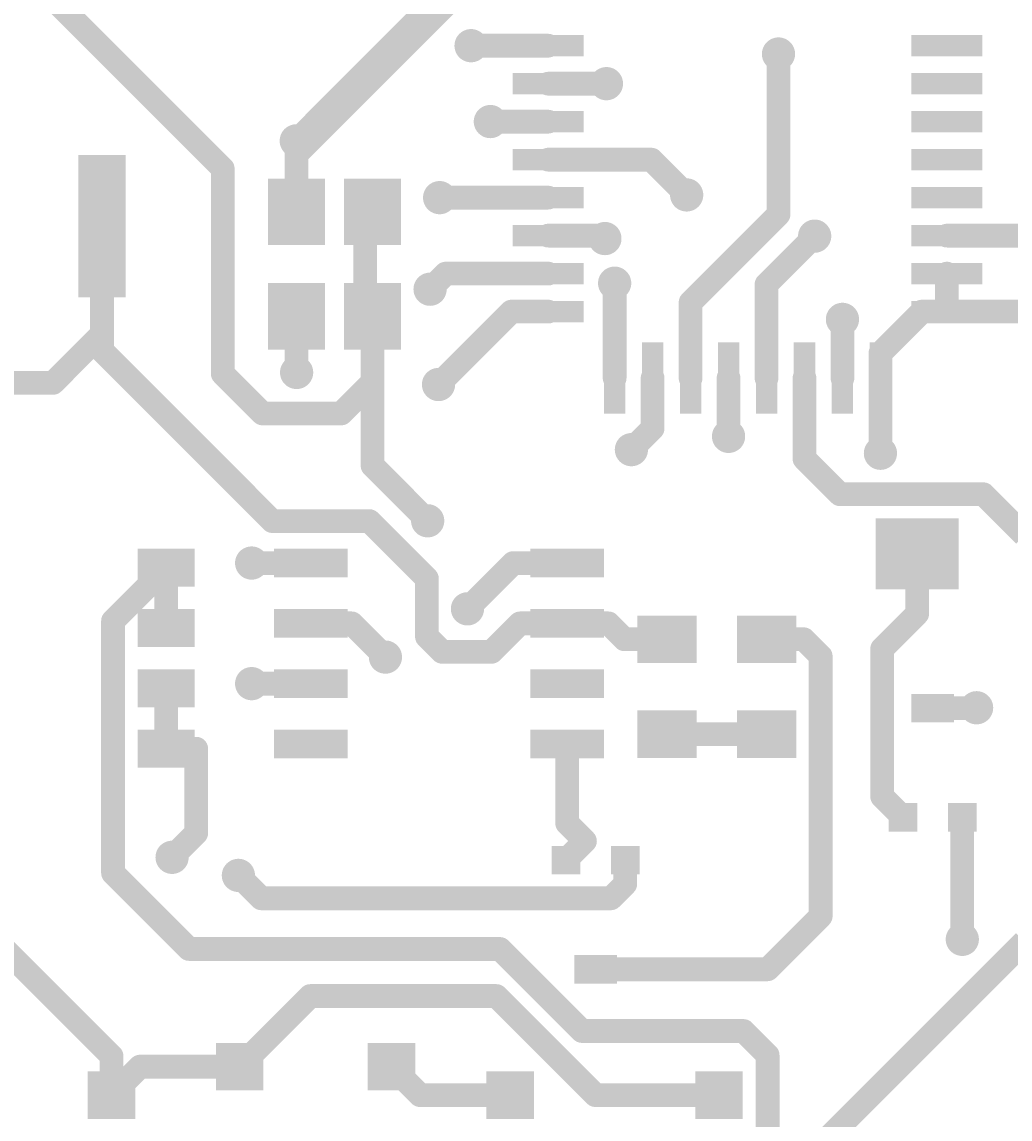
# Model space of a CAD drawing. Header units: millimetres. Extents: x -963 to 6509, y -1367 to 453.
# Drawn here: x 79.85 to 100.66, y -150.02 to -126.92 of the extents above; entities that cross this region are included whole.
import ezdxf

# ---------------------------------------------------------------- set-up
doc = ezdxf.new("R2010")
doc.units = ezdxf.units.MM
doc.header["$LTSCALE"] = 0.5
doc.layers.get('0').update_dxf_attribs({"lineweight": 60})
doc.layers.get('Defpoints').update_dxf_attribs({"color": 5})
for name, color, linetype in [('3-размеры', 6, 'Continuous'), ('TopLayer', 1, 'Continuous'), ('TopPaste', 8, 'Continuous'), ('ViaHoleLayer', 16, 'Continuous')]:
    doc.layers.add(name, color=color, linetype=linetype)
doc.styles.get("Standard").update_dxf_attribs({"font": 'isocpeui.ttf', "width": 0.9})
doc.dimstyles.new('Standart', dxfattribs={"dimtxt": 5, "dimasz": 5, "dimexe": 2, "dimexo": 0, "dimgap": 1, "dimtad": 1, "dimtoh": 1, "dimdec": 1, "dimtxsty": 'Standard', "dimcen": 2.5, "dimadec": 0, "dimazin": 0, "dimtfac": 1, "dimtdec": 1, "dimtmove": 0, "dimatfit": 3, "dimldrblk": 'DOTSMALL', "dimfxl": 1, "dimarcsym": 0})

# ---------------------------------------------------------------- blocks, each defined once
blk = doc.blocks.new('*D173')
at = {"layer": '3-размеры', "color": 0, "lineweight": -2, "transparency": 16777216}
for p, q in [((67.93290440808855, -111.8168244863068), (55.59753880904053, -111.8168244863068)), ((57.59753880904054, -149.5168466863068), (57.59753880904054, -113.8168244863068)), ((99.38287706808858, -151.5168466863068), (55.59753880904054, -151.5168466863068))]:
    blk.add_line(p, q, dxfattribs=at)
at = {"layer": '3-размеры', "color": 0, "transparency": 16777216}
for points in [[(57.2642054757072, -113.8168244863068), (57.93087214237387, -113.8168244863068), (57.59753880904053, -111.8168244863068)], [(57.26420547570721, -149.5168466863068), (57.93087214237388, -149.5168466863068), (57.59753880904054, -151.5168466863068)]]:
    blk.add_solid(points, dxfattribs=at)
at = {"layer": 'Defpoints', "color": 0, "transparency": 16777216}
for p in [(57.59753880904053, -111.8168244863068), (67.93290440808855, -111.8168244863068), (99.38287706808858, -151.5168466863068)]:
    blk.add_point(p, dxfattribs=at)
at = {"layer": '3-размеры', "color": 0, "transparency": 16777216, "insert": (55.5846600211617, -130.9172992958459), "char_height": 2, "attachment_point": 5, "rotation": 90}
blk.add_mtext('39.7', dxfattribs=at)
blk = doc.blocks.new('_DotSmall')
at = {"color": 0, "linetype": 'ByBlock', "const_width": 0.5}
blk.add_lwpolyline([(-0.0625, 0, 1), (0.0625, 0, 1)], format="xyb", close=True, dxfattribs=at)

msp = doc.modelspace()

# ---------------------------------------------------------------- linework, layer by layer
at = {"layer": 'TopLayer', "color": 0, "const_width": 0.499999}
for points in [[(85.62547506808852, -129.4208278863067), (90.08337826808852, -124.9629246863067)], [(85.63289186808854, -129.7002278863067), (90.08337826808852, -125.2497414863067)], [(80.29147506808852, -126.2204278863067), (84.07607506808853, -130.0050278863067)], [(89.30847506808851, -127.4165138863067), (90.93336386808852, -127.4165138863067)], [(95.78547506808852, -130.9702278863067), (95.78547506808852, -127.5920278863067)], [(90.93336386808852, -128.2165122863067), (92.16036166808851, -128.2165122863067)], [(89.71487506808853, -129.0144278863067), (89.71695786808851, -129.0165106863067)], [(89.71695786808851, -129.0165106863067), (90.93336386808852, -129.0165106863067)], [(85.63289186808854, -130.9167862863067), (85.63289186808854, -129.7002278863067)], [(90.93336386808852, -129.8165090863067), (93.10775626808854, -129.8165090863067)], [(93.10775626808854, -129.8165090863067), (93.85060466808852, -130.5593574863067)], [(84.07607506808853, -134.3230278863067), (84.07607506808853, -130.0050278863067)], [(88.64619546808854, -130.6165074863067), (90.93336386808852, -130.6165074863067)], [(87.23288866808852, -131.3625054863067), (87.23288866808852, -130.9167862863067)], [(93.93335786808854, -132.8223450863067), (95.78547506808852, -130.9702278863067)], [(81.53292546808854, -133.4848278863067), (81.53292546808854, -131.2168110863067)], [(87.07617066808854, -131.3625054863067), (87.23288866808852, -131.3625054863067)], [(87.07617066808854, -133.1167818863067), (87.07617066808854, -131.3625054863067)], [(90.93336386808852, -131.4165058863067), (92.06615306808851, -131.4165058863067)], [(92.06615306808851, -131.4165058863067), (92.12787506808851, -131.4782278863067)], [(95.53335466808852, -132.4415482863067), (96.54747506808852, -131.4274278863067)], [(99.33334706808853, -131.4165058863067), (102.1608750680885, -131.4165058863067)], [(88.44487506808852, -132.5450278863067), (88.77339866808853, -132.2165042863067)], [(88.77339866808853, -132.2165042863067), (90.93336386808852, -132.2165042863067)], [(99.33334706808853, -133.0165026863067), (99.33334706808853, -132.2165042863067)], [(92.33336106808852, -134.4165506863067), (92.33336106808852, -132.4180278863067)], [(95.53335466808852, -134.4165506863067), (95.53335466808852, -132.4415482863067)], [(93.93335786808854, -134.4165506863067), (93.93335786808854, -132.8223450863067)], [(88.62267506808851, -134.5516278863067), (90.15780026808852, -133.0165026863067)], [(90.15780026808852, -133.0165026863067), (90.93336386808852, -133.0165026863067)], [(97.93334986808853, -133.8912278863067), (98.80807506808853, -133.0165026863067)], [(98.80807506808853, -133.0165026863067), (99.33334706808853, -133.0165026863067)], [(99.33334706808853, -133.0165026863067), (100.9240474680885, -133.0165026863067)], [(85.63289186808854, -134.2976278863067), (85.63289186808854, -133.1167818863067)], [(87.07617066808854, -133.1167818863067), (87.23288866808852, -133.1167818863067)], [(87.23288866808852, -134.5008278863067), (87.23288866808852, -133.1167818863067)], [(97.13335146808853, -134.4165506863067), (97.13335146808853, -133.1800278863067)], [(80.50097426808853, -134.5167790863067), (81.53292546808854, -133.4848278863067)], [(81.53292546808854, -133.8404278863067), (81.53292546808854, -133.4848278863067)], [(81.53292546808854, -133.8404278863067), (85.12092946808852, -137.4284318863067)], [(97.93334986808853, -134.4165506863067), (97.93334986808853, -133.8912278863067)], [(84.07607506808853, -134.3230278863067), (84.91427506808853, -135.1612278863067)], [(93.13335946808851, -135.4765434863067), (93.13335946808851, -134.4165506863067)], [(94.73335626808853, -135.6438278863067), (94.73335626808853, -134.4165506863067)], [(96.33335306808851, -136.1149470863067), (96.33335306808851, -134.4165506863067)], [(97.93334986808853, -135.9994278863067), (97.93334986808853, -134.4165506863067)], [(71.93289386808851, -134.5167790863067), (80.50097426808853, -134.5167790863067)], [(86.57248866808851, -135.1612278863067), (87.23288866808852, -134.5008278863067)], [(87.23288866808852, -136.2606414863067), (87.23288866808852, -134.5008278863067)], [(84.91427506808853, -135.1612278863067), (86.57248866808851, -135.1612278863067)], [(92.68667506808853, -135.9232278863067), (93.13335946808851, -135.4765434863067)], [(87.23288866808852, -136.2606414863067), (88.39407506808851, -137.4218278863067)], [(96.33335306808851, -136.1149470863067), (97.08087506808852, -136.8624690863067)], [(97.08087506808852, -136.8624690863067), (100.1034750680885, -136.8624690863067)], [(100.1034750680885, -136.8624690863067), (100.9670750680885, -137.7260690863067)], [(85.12092946808852, -137.4284318863067), (87.16689946808853, -137.4284318863067)], [(87.16689946808853, -137.4284318863067), (88.37827626808851, -138.6398086863067)], [(98.70835466808853, -139.3776278863067), (98.70835466808853, -138.1165178863067)], [(84.68567506808853, -138.3115390863067), (85.93337386808852, -138.3115390863067)], [(89.23227506808851, -139.2758754863067), (90.19661146808852, -138.3115390863067)], [(90.19661146808852, -138.3115390863067), (91.33336306808852, -138.3115390863067)], [(81.76467506808854, -139.5301802863067), (82.88334186808854, -138.4115134863067)], [(82.88334186808854, -139.6815134863067), (82.88334186808854, -138.4115134863067)], [(88.37827626808851, -139.8609390863067), (88.37827626808851, -138.6398086863067)], [(81.76467506808854, -144.8386278863067), (81.76467506808854, -139.5301802863067)], [(97.96987506808853, -140.1161074863067), (98.70835466808853, -139.3776278863067)], [(85.93337386808852, -139.5815390863067), (86.79387506808851, -139.5815390863067)], [(86.79387506808851, -139.5815390863067), (87.50436386808852, -140.2920278863067)], [(89.73956386808851, -140.1815378863067), (90.33956266808852, -139.5815390863067)], [(90.33956266808852, -139.5815390863067), (91.33336306808852, -139.5815390863067)], [(91.33336306808852, -139.5815390863067), (92.20407506808851, -139.5815390863067)], [(92.20407506808851, -139.5815390863067), (92.53905026808852, -139.9165142863067)], [(88.37827626808851, -139.8609390863067), (88.69887506808851, -140.1815378863067)], [(92.53905026808852, -139.9165142863067), (93.43338426808853, -139.9165142863067)], [(95.53335466808852, -139.9165142863067), (96.31887506808852, -139.9165142863067)], [(96.31887506808852, -139.9165142863067), (96.67447506808853, -140.2721142863067)], [(88.69887506808851, -140.1815378863067), (89.73956386808851, -140.1815378863067)], [(97.96987506808853, -143.2287758863067), (97.96987506808853, -140.1161074863067)], [(96.67447506808853, -145.7492178863067), (96.67447506808853, -140.2721142863067)], [(82.88334186808854, -142.2215134863067), (82.88334186808854, -140.9515134863067)], [(84.68567506808853, -140.8508278863067), (84.68638626808851, -140.8515390863067)], [(84.68638626808851, -140.8515390863067), (85.93337386808852, -140.8515390863067)], [(99.03291586808851, -141.3668034863067), (99.95107506808853, -141.3668034863067)], [(99.95107506808853, -141.3668034863067), (99.95905066808851, -141.3588278863067)], [(93.43338426808853, -141.9165102863067), (95.53335466808852, -141.9165102863067)], [(82.88334186808854, -142.2215134863067), (83.51727506808854, -142.2215134863067)], [(83.51727506808854, -144.0004278863067), (83.51727506808854, -142.2215134863067)], [(91.33336306808852, -143.7914366863067), (91.33336306808852, -142.1215390863067)], [(97.96987506808853, -143.2287758863067), (98.40792346808851, -143.6668242863067)], [(99.65790826808853, -146.2356278863067), (99.65790826808853, -143.6668242863067)], [(91.33336306808852, -143.7914366863067), (91.70831786808853, -144.1663914863067)], [(83.00927506808853, -144.5084278863067), (83.51727506808854, -144.0004278863067)], [(91.30791226808853, -144.5667970863067), (91.70831786808853, -144.1663914863067)], [(92.55789706808852, -145.0690058863067), (92.55789706808852, -144.5667970863067)], [(81.76467506808854, -144.8386278863067), (83.36487506808854, -146.4388278863067)], [(84.40627506808852, -144.8894278863067), (84.88887506808851, -145.3720278863067)], [(92.25487506808852, -145.3720278863067), (92.55789706808852, -145.0690058863067)], [(84.88887506808851, -145.3720278863067), (92.25487506808852, -145.3720278863067)], [(95.55687506808852, -146.8668178863067), (96.67447506808853, -145.7492178863067)], [(79.30087506808852, -146.2610278863067), (81.73338226808852, -148.6935350863067)], [(83.36487506808854, -146.4388278863067), (89.91761786808851, -146.4388278863067)], [(89.91761786808851, -146.4388278863067), (91.64481786808852, -148.1660278863067)], [(94.53335666808852, -152.7165394863067), (100.9670750680885, -146.2828210863067)], [(91.93290466808853, -146.8668178863067), (95.55687506808852, -146.8668178863067)], [(84.43335146808852, -148.9165470863067), (85.92047066808851, -147.4294278863067)], [(85.92047066808851, -147.4294278863067), (89.84187506808851, -147.4294278863067)], [(89.84187506808851, -147.4294278863067), (91.92899306808852, -149.5165458863067)], [(91.64481786808852, -148.1660278863067), (95.04887506808853, -148.1660278863067)], [(95.04887506808853, -148.1660278863067), (95.55687506808852, -148.6740278863067)], [(81.73338226808852, -149.5165458863067), (81.73338226808852, -148.6935350863067)], [(95.55687506808852, -150.2742278863067), (95.55687506808852, -148.6740278863067)], [(81.73338226808852, -149.5165458863067), (82.33338106808853, -148.9165470863067)], [(82.33338106808853, -148.9165470863067), (84.43335146808852, -148.9165470863067)], [(87.63334506808852, -148.9165470863067), (88.23334386808853, -149.5165458863067)], [(88.23334386808853, -149.5165458863067), (90.13336546808853, -149.5165458863067)], [(91.92899306808852, -149.5165458863067), (94.53335666808852, -149.5165458863067)]]:
    msp.add_lwpolyline(points, dxfattribs=at)
at = {"layer": 'TopLayer', "color": 0}
for points, const_width in [([(89.13347414808851, -127.4165138863067, 1), (89.48347598808851, -127.4165138863067, 1)], 0.3499993), ([(89.18347658808852, -127.4165138863067, 1), (89.43347354808853, -127.4165138863067, 1)], 0.2499995), ([(90.80836538808853, -127.4165138863067, 1), (91.05836234808854, -127.4165138863067, 1)], 0.2499995), ([(95.61047414808851, -127.5920278863067, 1), (95.96047598808852, -127.5920278863067, 1)], 0.3499993), ([(95.66047658808853, -127.5920278863067, 1), (95.91047354808853, -127.5920278863067, 1)], 0.2499995), ([(90.80836538808853, -128.2165122863067, 1), (91.05836234808854, -128.2165122863067, 1)], 0.2499995), ([(91.98536074808851, -128.2165122863067, 1), (92.33536258808851, -128.2165122863067, 1)], 0.3499993), ([(92.03536318808852, -128.2165122863067, 1), (92.28536014808853, -128.2165122863067, 1)], 0.2499995), ([(89.53987414808853, -129.0144278863067, 1), (89.88987598808853, -129.0144278863067, 1)], 0.3499993), ([(89.58987658808852, -129.0144278863067, 1), (89.83987354808852, -129.0144278863067, 1)], 0.2499995), ([(89.59195938808853, -129.0165106863067, 1), (89.84195634808853, -129.0165106863067, 1)], 0.2499995), ([(89.59195938808853, -129.0165106863067, 1), (89.84195634808853, -129.0165106863067, 1)], 0.2499995), ([(90.80836538808853, -129.0165106863067, 1), (91.05836234808854, -129.0165106863067, 1)], 0.2499995), ([(85.45047414808852, -129.4208278863067, 1), (85.80047598808852, -129.4208278863067, 1)], 0.3499993), ([(85.50047658808853, -129.4208278863067, 1), (85.75047354808854, -129.4208278863067, 1)], 0.2499995), ([(85.50789338808852, -129.7002278863067, 1), (85.75789034808852, -129.7002278863067, 1)], 0.2499995), ([(85.50789338808852, -129.7002278863067, 1), (85.75789034808852, -129.7002278863067, 1)], 0.2499995), ([(90.80836538808853, -129.8165090863067, 1), (91.05836234808854, -129.8165090863067, 1)], 0.2499995), ([(92.98275778808852, -129.8165090863067, 1), (93.23275474808852, -129.8165090863067, 1)], 0.2499995), ([(92.98275778808852, -129.8165090863067, 1), (93.23275474808852, -129.8165090863067, 1)], 0.2499995), ([(83.95107658808851, -130.0050278863067, 1), (84.20107354808852, -130.0050278863067, 1)], 0.2499995), ([(83.95107658808851, -130.0050278863067, 1), (84.20107354808852, -130.0050278863067, 1)], 0.2499995), ([(88.47119454808853, -130.6165074863067, 1), (88.82119638808851, -130.6165074863067, 1)], 0.3499993), ([(93.67560374808852, -130.5593574863067, 1), (94.02560558808852, -130.5593574863067, 1)], 0.3499993), ([(88.52119698808852, -130.6165074863067, 1), (88.77119394808852, -130.6165074863067, 1)], 0.2499995), ([(90.80836538808853, -130.6165074863067, 1), (91.05836234808854, -130.6165074863067, 1)], 0.2499995), ([(93.72560618808853, -130.5593574863067, 1), (93.97560314808851, -130.5593574863067, 1)], 0.2499995), ([(85.50789338808852, -130.9167862863067, 1), (85.75789034808852, -130.9167862863067, 1)], 0.2499995), ([(87.10789018808853, -130.9167862863067, 1), (87.35788714808854, -130.9167862863067, 1)], 0.2499995), ([(95.66047658808853, -130.9702278863067, 1), (95.91047354808853, -130.9702278863067, 1)], 0.2499995), ([(95.66047658808853, -130.9702278863067, 1), (95.91047354808853, -130.9702278863067, 1)], 0.2499995), ([(81.40792698808852, -131.2168110863067, 1), (81.65792394808852, -131.2168110863067, 1)], 0.2499995), ([(86.95117218808852, -131.3625054863067, 1), (87.20116914808852, -131.3625054863067, 1)], 0.2499995), ([(86.95117218808852, -131.3625054863067, 1), (87.20116914808852, -131.3625054863067, 1)], 0.2499995), ([(87.10789018808853, -131.3625054863067, 1), (87.35788714808854, -131.3625054863067, 1)], 0.2499995), ([(87.10789018808853, -131.3625054863067, 1), (87.35788714808854, -131.3625054863067, 1)], 0.2499995), ([(90.80836538808853, -131.4165058863067, 1), (91.05836234808854, -131.4165058863067, 1)], 0.2499995), ([(91.95287414808851, -131.4782278863067, 1), (92.30287598808852, -131.4782278863067, 1)], 0.3499993), ([(91.94115458808852, -131.4165058863067, 1), (92.19115154808853, -131.4165058863067, 1)], 0.2499995), ([(91.94115458808852, -131.4165058863067, 1), (92.19115154808853, -131.4165058863067, 1)], 0.2499995), ([(92.00287658808853, -131.4782278863067, 1), (92.25287354808853, -131.4782278863067, 1)], 0.2499995), ([(96.37247414808851, -131.4274278863067, 1), (96.72247598808852, -131.4274278863067, 1)], 0.3499993), ([(96.42247658808853, -131.4274278863067, 1), (96.67247354808853, -131.4274278863067, 1)], 0.2499995), ([(99.20834858808851, -131.4165058863067, 1), (99.45834554808852, -131.4165058863067, 1)], 0.2499995), ([(88.64840018808852, -132.2165042863067, 1), (88.89839714808852, -132.2165042863067, 1)], 0.2499995), ([(88.64840018808852, -132.2165042863067, 1), (88.89839714808852, -132.2165042863067, 1)], 0.2499995), ([(90.80836538808853, -132.2165042863067, 1), (91.05836234808854, -132.2165042863067, 1)], 0.2499995), ([(92.15836014808852, -132.4180278863067, 1), (92.50836198808852, -132.4180278863067, 1)], 0.3499993), ([(99.20834858808851, -132.2165042863067, 1), (99.45834554808852, -132.2165042863067, 1)], 0.2499995), ([(88.26987414808852, -132.5450278863067, 1), (88.61987598808852, -132.5450278863067, 1)], 0.3499993), ([(88.31987658808853, -132.5450278863067, 1), (88.56987354808851, -132.5450278863067, 1)], 0.2499995), ([(92.20836258808853, -132.4180278863067, 1), (92.45835954808851, -132.4180278863067, 1)], 0.2499995), ([(95.40835618808853, -132.4415482863067, 1), (95.65835314808854, -132.4415482863067, 1)], 0.2499995), ([(95.40835618808853, -132.4415482863067, 1), (95.65835314808854, -132.4415482863067, 1)], 0.2499995), ([(93.80835938808852, -132.8223450863067, 1), (94.05835634808852, -132.8223450863067, 1)], 0.2499995), ([(93.80835938808852, -132.8223450863067, 1), (94.05835634808852, -132.8223450863067, 1)], 0.2499995), ([(90.03280178808853, -133.0165026863067, 1), (90.28279874808851, -133.0165026863067, 1)], 0.2499995), ([(90.03280178808853, -133.0165026863067, 1), (90.28279874808851, -133.0165026863067, 1)], 0.2499995), ([(90.80836538808853, -133.0165026863067, 1), (91.05836234808854, -133.0165026863067, 1)], 0.2499995), ([(96.95835054808853, -133.1800278863067, 1), (97.30835238808854, -133.1800278863067, 1)], 0.3499993), ([(98.68307658808851, -133.0165026863067, 1), (98.93307354808852, -133.0165026863067, 1)], 0.2499995), ([(98.68307658808851, -133.0165026863067, 1), (98.93307354808852, -133.0165026863067, 1)], 0.2499995), ([(99.20834858808851, -133.0165026863067, 1), (99.45834554808852, -133.0165026863067, 1)], 0.2499995), ([(99.20834858808851, -133.0165026863067, 1), (99.45834554808852, -133.0165026863067, 1)], 0.2499995), ([(99.20834858808851, -133.0165026863067, 1), (99.45834554808852, -133.0165026863067, 1)], 0.2499995), ([(85.50789338808852, -133.1167818863067, 1), (85.75789034808852, -133.1167818863067, 1)], 0.2499995), ([(86.95117218808852, -133.1167818863067, 1), (87.20116914808852, -133.1167818863067, 1)], 0.2499995), ([(86.95117218808852, -133.1167818863067, 1), (87.20116914808852, -133.1167818863067, 1)], 0.2499995), ([(87.10789018808853, -133.1167818863067, 1), (87.35788714808854, -133.1167818863067, 1)], 0.2499995), ([(87.10789018808853, -133.1167818863067, 1), (87.35788714808854, -133.1167818863067, 1)], 0.2499995), ([(97.00835298808852, -133.1800278863067, 1), (97.25834994808852, -133.1800278863067, 1)], 0.2499995), ([(81.40792698808852, -133.4848278863067, 1), (81.65792394808852, -133.4848278863067, 1)], 0.2499995), ([(81.40792698808852, -133.4848278863067, 1), (81.65792394808852, -133.4848278863067, 1)], 0.2499995), ([(81.40792698808852, -133.4848278863067, 1), (81.65792394808852, -133.4848278863067, 1)], 0.2499995), ([(81.40792698808852, -133.8404278863067, 1), (81.65792394808852, -133.8404278863067, 1)], 0.2499995), ([(81.40792698808852, -133.8404278863067, 1), (81.65792394808852, -133.8404278863067, 1)], 0.2499995), ([(97.80835138808851, -133.8912278863067, 1), (98.05834834808851, -133.8912278863067, 1)], 0.2499995), ([(97.80835138808851, -133.8912278863067, 1), (98.05834834808851, -133.8912278863067, 1)], 0.2499995), ([(85.45789094808853, -134.2976278863067, 1), (85.80789278808854, -134.2976278863067, 1)], 0.3499993), ([(83.95107658808851, -134.3230278863067, 1), (84.20107354808852, -134.3230278863067, 1)], 0.2499995), ([(83.95107658808851, -134.3230278863067, 1), (84.20107354808852, -134.3230278863067, 1)], 0.2499995), ([(85.50789338808852, -134.2976278863067, 1), (85.75789034808852, -134.2976278863067, 1)], 0.2499995), ([(88.44767414808851, -134.5516278863067, 1), (88.79767598808851, -134.5516278863067, 1)], 0.3499993), ([(92.20836258808853, -134.4165506863067, 1), (92.45835954808851, -134.4165506863067, 1)], 0.2499995), ([(93.00836098808853, -134.4165506863067, 1), (93.25835794808853, -134.4165506863067, 1)], 0.2499995), ([(93.80835938808852, -134.4165506863067, 1), (94.05835634808852, -134.4165506863067, 1)], 0.2499995), ([(94.60835778808851, -134.4165506863067, 1), (94.85835474808852, -134.4165506863067, 1)], 0.2499995), ([(95.40835618808853, -134.4165506863067, 1), (95.65835314808854, -134.4165506863067, 1)], 0.2499995), ([(96.20835458808853, -134.4165506863067, 1), (96.45835154808853, -134.4165506863067, 1)], 0.2499995), ([(97.00835298808852, -134.4165506863067, 1), (97.25834994808852, -134.4165506863067, 1)], 0.2499995), ([(97.80835138808851, -134.4165506863067, 1), (98.05834834808851, -134.4165506863067, 1)], 0.2499995), ([(97.80835138808851, -134.4165506863067, 1), (98.05834834808851, -134.4165506863067, 1)], 0.2499995), ([(80.37597578808851, -134.5167790863067, 1), (80.62597274808851, -134.5167790863067, 1)], 0.2499995), ([(80.37597578808851, -134.5167790863067, 1), (80.62597274808851, -134.5167790863067, 1)], 0.2499995), ([(87.10789018808853, -134.5008278863067, 1), (87.35788714808854, -134.5008278863067, 1)], 0.2499995), ([(87.10789018808853, -134.5008278863067, 1), (87.35788714808854, -134.5008278863067, 1)], 0.2499995), ([(87.10789018808853, -134.5008278863067, 1), (87.35788714808854, -134.5008278863067, 1)], 0.2499995), ([(88.49767658808852, -134.5516278863067, 1), (88.74767354808853, -134.5516278863067, 1)], 0.2499995), ([(84.78927658808851, -135.1612278863067, 1), (85.03927354808852, -135.1612278863067, 1)], 0.2499995), ([(84.78927658808851, -135.1612278863067, 1), (85.03927354808852, -135.1612278863067, 1)], 0.2499995), ([(86.44749018808852, -135.1612278863067, 1), (86.69748714808853, -135.1612278863067, 1)], 0.2499995), ([(86.44749018808852, -135.1612278863067, 1), (86.69748714808853, -135.1612278863067, 1)], 0.2499995), ([(93.00836098808853, -135.4765434863067, 1), (93.25835794808853, -135.4765434863067, 1)], 0.2499995), ([(93.00836098808853, -135.4765434863067, 1), (93.25835794808853, -135.4765434863067, 1)], 0.2499995), ([(94.55835534808853, -135.6438278863067, 1), (94.90835718808853, -135.6438278863067, 1)], 0.3499993), ([(92.51167414808853, -135.9232278863067, 1), (92.86167598808854, -135.9232278863067, 1)], 0.3499993), ([(94.60835778808851, -135.6438278863067, 1), (94.85835474808852, -135.6438278863067, 1)], 0.2499995), ([(92.56167658808852, -135.9232278863067, 1), (92.81167354808852, -135.9232278863067, 1)], 0.2499995), ([(97.75834894808852, -135.9994278863067, 1), (98.10835078808853, -135.9994278863067, 1)], 0.3499993), ([(97.80835138808851, -135.9994278863067, 1), (98.05834834808851, -135.9994278863067, 1)], 0.2499995), ([(87.10789018808853, -136.2606414863067, 1), (87.35788714808854, -136.2606414863067, 1)], 0.2499995), ([(87.10789018808853, -136.2606414863067, 1), (87.35788714808854, -136.2606414863067, 1)], 0.2499995), ([(96.20835458808853, -136.1149470863067, 1), (96.45835154808853, -136.1149470863067, 1)], 0.2499995), ([(96.20835458808853, -136.1149470863067, 1), (96.45835154808853, -136.1149470863067, 1)], 0.2499995), ([(96.95587658808853, -136.8624690863067, 1), (97.20587354808853, -136.8624690863067, 1)], 0.2499995), ([(96.95587658808853, -136.8624690863067, 1), (97.20587354808853, -136.8624690863067, 1)], 0.2499995), ([(99.97847658808851, -136.8624690863067, 1), (100.2284735480885, -136.8624690863067, 1)], 0.2499995), ([(99.97847658808851, -136.8624690863067, 1), (100.2284735480885, -136.8624690863067, 1)], 0.2499995), ([(84.99593098808853, -137.4284318863067, 1), (85.24592794808854, -137.4284318863067, 1)], 0.2499995), ([(84.99593098808853, -137.4284318863067, 1), (85.24592794808854, -137.4284318863067, 1)], 0.2499995), ([(87.04190098808851, -137.4284318863067, 1), (87.29189794808852, -137.4284318863067, 1)], 0.2499995), ([(87.04190098808851, -137.4284318863067, 1), (87.29189794808852, -137.4284318863067, 1)], 0.2499995), ([(88.21907414808851, -137.4218278863067, 1), (88.56907598808851, -137.4218278863067, 1)], 0.3499993), ([(88.26907658808852, -137.4218278863067, 1), (88.51907354808853, -137.4218278863067, 1)], 0.2499995), ([(98.58335618808852, -138.1165178863067, 1), (98.83335314808852, -138.1165178863067, 1)], 0.2499995), ([(84.51067414808853, -138.3115390863067, 1), (84.86067598808853, -138.3115390863067, 1)], 0.3499993), ([(84.56067658808851, -138.3115390863067, 1), (84.81067354808852, -138.3115390863067, 1)], 0.2499995), ([(85.80837538808854, -138.3115390863067, 1), (86.05837234808851, -138.3115390863067, 1)], 0.2499995), ([(90.07161298808853, -138.3115390863067, 1), (90.32160994808854, -138.3115390863067, 1)], 0.2499995), ([(90.07161298808853, -138.3115390863067, 1), (90.32160994808854, -138.3115390863067, 1)], 0.2499995), ([(91.20836458808853, -138.3115390863067, 1), (91.45836154808853, -138.3115390863067, 1)], 0.2499995), ([(82.75834338808852, -138.4115134863067, 1), (83.00834034808852, -138.4115134863067, 1)], 0.2499995), ([(82.75834338808852, -138.4115134863067, 1), (83.00834034808852, -138.4115134863067, 1)], 0.2499995), ([(88.25327778808852, -138.6398086863067, 1), (88.50327474808853, -138.6398086863067, 1)], 0.2499995), ([(88.25327778808852, -138.6398086863067, 1), (88.50327474808853, -138.6398086863067, 1)], 0.2499995), ([(89.05727414808851, -139.2758754863067, 1), (89.40727598808851, -139.2758754863067, 1)], 0.3499993), ([(89.10727658808852, -139.2758754863067, 1), (89.35727354808853, -139.2758754863067, 1)], 0.2499995), ([(81.63967658808852, -139.5301802863067, 1), (81.88967354808852, -139.5301802863067, 1)], 0.2499995), ([(81.63967658808852, -139.5301802863067, 1), (81.88967354808852, -139.5301802863067, 1)], 0.2499995), ([(98.58335618808852, -139.3776278863067, 1), (98.83335314808852, -139.3776278863067, 1)], 0.2499995), ([(98.58335618808852, -139.3776278863067, 1), (98.83335314808852, -139.3776278863067, 1)], 0.2499995), ([(82.75834338808852, -139.6815134863067, 1), (83.00834034808852, -139.6815134863067, 1)], 0.2499995), ([(85.80837538808854, -139.5815390863067, 1), (86.05837234808851, -139.5815390863067, 1)], 0.2499995), ([(86.66887658808852, -139.5815390863067, 1), (86.91887354808853, -139.5815390863067, 1)], 0.2499995), ([(86.66887658808852, -139.5815390863067, 1), (86.91887354808853, -139.5815390863067, 1)], 0.2499995), ([(90.21456418808853, -139.5815390863067, 1), (90.46456114808853, -139.5815390863067, 1)], 0.2499995), ([(90.21456418808853, -139.5815390863067, 1), (90.46456114808853, -139.5815390863067, 1)], 0.2499995), ([(91.20836458808853, -139.5815390863067, 1), (91.45836154808853, -139.5815390863067, 1)], 0.2499995), ([(91.20836458808853, -139.5815390863067, 1), (91.45836154808853, -139.5815390863067, 1)], 0.2499995), ([(92.07907658808853, -139.5815390863067, 1), (92.32907354808853, -139.5815390863067, 1)], 0.2499995), ([(92.07907658808853, -139.5815390863067, 1), (92.32907354808853, -139.5815390863067, 1)], 0.2499995), ([(88.25327778808852, -139.8609390863067, 1), (88.50327474808853, -139.8609390863067, 1)], 0.2499995), ([(88.25327778808852, -139.8609390863067, 1), (88.50327474808853, -139.8609390863067, 1)], 0.2499995), ([(92.41405178808853, -139.9165142863067, 1), (92.66404874808853, -139.9165142863067, 1)], 0.2499995), ([(92.41405178808853, -139.9165142863067, 1), (92.66404874808853, -139.9165142863067, 1)], 0.2499995), ([(93.30838578808851, -139.9165142863067, 1), (93.55838274808852, -139.9165142863067, 1)], 0.2499995), ([(95.40835618808853, -139.9165142863067, 1), (95.65835314808854, -139.9165142863067, 1)], 0.2499995), ([(96.19387658808853, -139.9165142863067, 1), (96.44387354808853, -139.9165142863067, 1)], 0.2499995), ([(96.19387658808853, -139.9165142863067, 1), (96.44387354808853, -139.9165142863067, 1)], 0.2499995), ([(87.32936294808852, -140.2920278863067, 1), (87.67936478808852, -140.2920278863067, 1)], 0.3499993), ([(88.57387658808852, -140.1815378863067, 1), (88.82387354808853, -140.1815378863067, 1)], 0.2499995), ([(88.57387658808852, -140.1815378863067, 1), (88.82387354808853, -140.1815378863067, 1)], 0.2499995), ([(89.61456538808852, -140.1815378863067, 1), (89.86456234808853, -140.1815378863067, 1)], 0.2499995), ([(89.61456538808852, -140.1815378863067, 1), (89.86456234808853, -140.1815378863067, 1)], 0.2499995), ([(97.84487658808851, -140.1161074863067, 1), (98.09487354808851, -140.1161074863067, 1)], 0.2499995), ([(97.84487658808851, -140.1161074863067, 1), (98.09487354808851, -140.1161074863067, 1)], 0.2499995), ([(87.37936538808853, -140.2920278863067, 1), (87.62936234808853, -140.2920278863067, 1)], 0.2499995), ([(96.54947658808851, -140.2721142863067, 1), (96.79947354808851, -140.2721142863067, 1)], 0.2499995), ([(96.54947658808851, -140.2721142863067, 1), (96.79947354808851, -140.2721142863067, 1)], 0.2499995), ([(82.75834338808852, -140.9515134863067, 1), (83.00834034808852, -140.9515134863067, 1)], 0.2499995), ([(84.51067414808853, -140.8508278863067, 1), (84.86067598808853, -140.8508278863067, 1)], 0.3499993), ([(84.56067658808851, -140.8508278863067, 1), (84.81067354808852, -140.8508278863067, 1)], 0.2499995), ([(84.56138778808852, -140.8515390863067, 1), (84.81138474808853, -140.8515390863067, 1)], 0.2499995), ([(84.56138778808852, -140.8515390863067, 1), (84.81138474808853, -140.8515390863067, 1)], 0.2499995), ([(85.80837538808854, -140.8515390863067, 1), (86.05837234808851, -140.8515390863067, 1)], 0.2499995), ([(98.90791738808852, -141.3668034863067, 1), (99.15791434808853, -141.3668034863067, 1)], 0.2499995), ([(99.78404974808853, -141.3588278863067, 1), (100.1340515880885, -141.3588278863067, 1)], 0.3499993), ([(99.82607658808851, -141.3668034863067, 1), (100.0760735480885, -141.3668034863067, 1)], 0.2499995), ([(99.82607658808851, -141.3668034863067, 1), (100.0760735480885, -141.3668034863067, 1)], 0.2499995), ([(99.83405218808852, -141.3588278863067, 1), (100.0840491480885, -141.3588278863067, 1)], 0.2499995), ([(93.30838578808851, -141.9165102863067, 1), (93.55838274808852, -141.9165102863067, 1)], 0.2499995), ([(95.40835618808853, -141.9165102863067, 1), (95.65835314808854, -141.9165102863067, 1)], 0.2499995), ([(82.75834338808852, -142.2215134863067, 1), (83.00834034808852, -142.2215134863067, 1)], 0.2499995), ([(82.75834338808852, -142.2215134863067, 1), (83.00834034808852, -142.2215134863067, 1)], 0.2499995), ([(83.39227658808852, -142.2215134863067, 1), (83.64227354808853, -142.2215134863067, 1)], 0.2499995), ([(83.39227658808852, -142.2215134863067, 1), (83.64227354808853, -142.2215134863067, 1)], 0.2499995), ([(91.20836458808853, -142.1215390863067, 1), (91.45836154808853, -142.1215390863067, 1)], 0.2499995), ([(97.84487658808851, -143.2287758863067, 1), (98.09487354808851, -143.2287758863067, 1)], 0.2499995), ([(97.84487658808851, -143.2287758863067, 1), (98.09487354808851, -143.2287758863067, 1)], 0.2499995), ([(98.28292498808852, -143.6668242863067, 1), (98.53292194808853, -143.6668242863067, 1)], 0.2499995), ([(99.53290978808852, -143.6668242863067, 1), (99.78290674808852, -143.6668242863067, 1)], 0.2499995), ([(91.20836458808853, -143.7914366863067, 1), (91.45836154808853, -143.7914366863067, 1)], 0.2499995), ([(91.20836458808853, -143.7914366863067, 1), (91.45836154808853, -143.7914366863067, 1)], 0.2499995), ([(83.39227658808852, -144.0004278863067, 1), (83.64227354808853, -144.0004278863067, 1)], 0.2499995), ([(83.39227658808852, -144.0004278863067, 1), (83.64227354808853, -144.0004278863067, 1)], 0.2499995), ([(91.58331938808851, -144.1663914863067, 1), (91.83331634808852, -144.1663914863067, 1)], 0.2499995), ([(91.58331938808851, -144.1663914863067, 1), (91.83331634808852, -144.1663914863067, 1)], 0.2499995), ([(82.83427414808853, -144.5084278863067, 1), (83.18427598808853, -144.5084278863067, 1)], 0.3499993), ([(82.88427658808851, -144.5084278863067, 1), (83.13427354808852, -144.5084278863067, 1)], 0.2499995), ([(91.18291378808851, -144.5667970863067, 1), (91.43291074808852, -144.5667970863067, 1)], 0.2499995), ([(92.43289858808853, -144.5667970863067, 1), (92.68289554808851, -144.5667970863067, 1)], 0.2499995), ([(81.63967658808852, -144.8386278863067, 1), (81.88967354808852, -144.8386278863067, 1)], 0.2499995), ([(81.63967658808852, -144.8386278863067, 1), (81.88967354808852, -144.8386278863067, 1)], 0.2499995), ([(84.23127414808852, -144.8894278863067, 1), (84.58127598808852, -144.8894278863067, 1)], 0.3499993), ([(84.28127658808853, -144.8894278863067, 1), (84.53127354808854, -144.8894278863067, 1)], 0.2499995), ([(92.43289858808853, -145.0690058863067, 1), (92.68289554808851, -145.0690058863067, 1)], 0.2499995), ([(92.43289858808853, -145.0690058863067, 1), (92.68289554808851, -145.0690058863067, 1)], 0.2499995), ([(84.76387658808852, -145.3720278863067, 1), (85.01387354808853, -145.3720278863067, 1)], 0.2499995), ([(84.76387658808852, -145.3720278863067, 1), (85.01387354808853, -145.3720278863067, 1)], 0.2499995), ([(92.12987658808854, -145.3720278863067, 1), (92.37987354808851, -145.3720278863067, 1)], 0.2499995), ([(92.12987658808854, -145.3720278863067, 1), (92.37987354808851, -145.3720278863067, 1)], 0.2499995), ([(96.54947658808851, -145.7492178863067, 1), (96.79947354808851, -145.7492178863067, 1)], 0.2499995), ([(96.54947658808851, -145.7492178863067, 1), (96.79947354808851, -145.7492178863067, 1)], 0.2499995), ([(99.48290734808853, -146.2356278863067, 1), (99.83290918808854, -146.2356278863067, 1)], 0.3499993), ([(99.53290978808852, -146.2356278863067, 1), (99.78290674808852, -146.2356278863067, 1)], 0.2499995), ([(83.23987658808852, -146.4388278863067, 1), (83.48987354808853, -146.4388278863067, 1)], 0.2499995), ([(83.23987658808852, -146.4388278863067, 1), (83.48987354808853, -146.4388278863067, 1)], 0.2499995), ([(89.79261938808853, -146.4388278863067, 1), (90.04261634808853, -146.4388278863067, 1)], 0.2499995), ([(89.79261938808853, -146.4388278863067, 1), (90.04261634808853, -146.4388278863067, 1)], 0.2499995), ([(91.80790618808851, -146.8668178863067, 1), (92.05790314808851, -146.8668178863067, 1)], 0.2499995), ([(95.43187658808853, -146.8668178863067, 1), (95.68187354808853, -146.8668178863067, 1)], 0.2499995), ([(95.43187658808853, -146.8668178863067, 1), (95.68187354808853, -146.8668178863067, 1)], 0.2499995), ([(85.79547218808852, -147.4294278863067, 1), (86.04546914808853, -147.4294278863067, 1)], 0.2499995), ([(85.79547218808852, -147.4294278863067, 1), (86.04546914808853, -147.4294278863067, 1)], 0.2499995), ([(89.71687658808852, -147.4294278863067, 1), (89.96687354808853, -147.4294278863067, 1)], 0.2499995), ([(89.71687658808852, -147.4294278863067, 1), (89.96687354808853, -147.4294278863067, 1)], 0.2499995), ([(91.51981938808854, -148.1660278863067, 1), (91.76981634808851, -148.1660278863067, 1)], 0.2499995), ([(91.51981938808854, -148.1660278863067, 1), (91.76981634808851, -148.1660278863067, 1)], 0.2499995), ([(94.92387658808852, -148.1660278863067, 1), (95.17387354808852, -148.1660278863067, 1)], 0.2499995), ([(94.92387658808852, -148.1660278863067, 1), (95.17387354808852, -148.1660278863067, 1)], 0.2499995), ([(81.60838378808853, -148.6935350863067, 1), (81.85838074808854, -148.6935350863067, 1)], 0.2499995), ([(81.60838378808853, -148.6935350863067, 1), (81.85838074808854, -148.6935350863067, 1)], 0.2499995), ([(95.43187658808853, -148.6740278863067, 1), (95.68187354808853, -148.6740278863067, 1)], 0.2499995), ([(95.43187658808853, -148.6740278863067, 1), (95.68187354808853, -148.6740278863067, 1)], 0.2499995), ([(82.20838258808851, -148.9165470863067, 1), (82.45837954808852, -148.9165470863067, 1)], 0.2499995), ([(82.20838258808851, -148.9165470863067, 1), (82.45837954808852, -148.9165470863067, 1)], 0.2499995), ([(84.30835298808853, -148.9165470863067, 1), (84.55834994808853, -148.9165470863067, 1)], 0.2499995), ([(84.30835298808853, -148.9165470863067, 1), (84.55834994808853, -148.9165470863067, 1)], 0.2499995), ([(87.50834658808853, -148.9165470863067, 1), (87.75834354808853, -148.9165470863067, 1)], 0.2499995), ([(81.60838378808853, -149.5165458863067, 1), (81.85838074808854, -149.5165458863067, 1)], 0.2499995), ([(81.60838378808853, -149.5165458863067, 1), (81.85838074808854, -149.5165458863067, 1)], 0.2499995), ([(88.10834538808854, -149.5165458863067, 1), (88.35834234808851, -149.5165458863067, 1)], 0.2499995), ([(88.10834538808854, -149.5165458863067, 1), (88.35834234808851, -149.5165458863067, 1)], 0.2499995), ([(90.00836698808851, -149.5165458863067, 1), (90.25836394808852, -149.5165458863067, 1)], 0.2499995), ([(91.80399458808853, -149.5165458863067, 1), (92.05399154808853, -149.5165458863067, 1)], 0.2499995), ([(91.80399458808853, -149.5165458863067, 1), (92.05399154808853, -149.5165458863067, 1)], 0.2499995), ([(94.40835818808853, -149.5165458863067, 1), (94.65835514808853, -149.5165458863067, 1)], 0.2499995)]:
    msp.add_lwpolyline(points, format="xyb", close=True, dxfattribs=dict(at, const_width=const_width))
for points in [[(90.18336536808849, -127.6415121663067), (91.6833623680885, -127.6415121663067), (90.18336536808849, -127.1915156063067), (91.6833623680885, -127.1915156063067)], [(98.5833485680885, -127.6415121663067), (100.0833455680885, -127.6415121663067), (98.5833485680885, -127.1915156063067), (100.0833455680885, -127.1915156063067)], [(90.18336536808849, -128.4415105663067), (91.6833623680885, -128.4415105663067), (90.18336536808849, -127.9915140063067), (91.6833623680885, -127.9915140063067)], [(98.5833485680885, -128.4415105663067), (100.0833455680885, -128.4415105663067), (98.5833485680885, -127.9915140063067), (100.0833455680885, -127.9915140063067)], [(90.18336536808849, -129.2415089663067), (91.6833623680885, -129.2415089663067), (90.18336536808849, -128.7915124063067), (91.6833623680885, -128.7915124063067)], [(98.5833485680885, -129.2415089663067), (100.0833455680885, -129.2415089663067), (98.5833485680885, -128.7915124063067), (100.0833455680885, -128.7915124063067)], [(90.18336536808849, -130.0415073663067), (91.6833623680885, -130.0415073663067), (90.18336536808849, -129.5915108063067), (91.6833623680885, -129.5915108063067)], [(98.5833485680885, -130.0415073663067), (100.0833455680885, -130.0415073663067), (98.5833485680885, -129.5915108063067), (100.0833455680885, -129.5915108063067)], [(81.0329264680885, -129.7168115463067), (81.0329264680885, -132.7168106263067), (82.03292446808851, -129.7168115463067), (82.03292446808851, -132.7168106263067)], [(86.23289066808852, -131.6167848863067), (86.23289066808852, -130.2167876863067), (85.03289306808851, -131.6167848863067), (85.03289306808851, -130.2167876863067)], [(87.83288746808851, -131.6167848863067), (87.83288746808851, -130.2167876863067), (86.63288986808851, -131.6167848863067), (86.63288986808851, -130.2167876863067)], [(90.18336536808849, -130.8415057663067), (91.6833623680885, -130.8415057663067), (90.18336536808849, -130.3915092063067), (91.6833623680885, -130.3915092063067)], [(98.5833485680885, -130.8415057663067), (100.0833455680885, -130.8415057663067), (98.5833485680885, -130.3915092063067), (100.0833455680885, -130.3915092063067)], [(90.18336536808849, -131.6415041663067), (91.6833623680885, -131.6415041663067), (90.18336536808849, -131.1915076063067), (91.6833623680885, -131.1915076063067)], [(98.5833485680885, -131.6415041663067), (100.0833455680885, -131.6415041663067), (98.5833485680885, -131.1915076063067), (100.0833455680885, -131.1915076063067)], [(90.18336536808849, -132.4415025663067), (91.6833623680885, -132.4415025663067), (90.18336536808849, -131.9915060063067), (91.6833623680885, -131.9915060063067)], [(98.5833485680885, -132.4415025663067), (100.0833455680885, -132.4415025663067), (98.5833485680885, -131.9915060063067), (100.0833455680885, -131.9915060063067)], [(86.23289066808852, -133.8167804863067), (86.23289066808852, -132.4167832863067), (85.03289306808851, -133.8167804863067), (85.03289306808851, -132.4167832863067)], [(87.83288746808851, -133.8167804863067), (87.83288746808851, -132.4167832863067), (86.63288986808853, -133.8167804863067), (86.63288986808853, -132.4167832863067)], [(90.18336536808849, -133.2415009663067), (91.6833623680885, -133.2415009663067), (90.18336536808849, -132.7915044063067), (91.6833623680885, -132.7915044063067)], [(98.5833485680885, -133.2415009663067), (100.0833455680885, -133.2415009663067), (98.5833485680885, -132.7915044063067), (100.0833455680885, -132.7915044063067)], [(92.55835934808849, -135.1665491863067), (92.55835934808849, -133.6665521863067), (92.10836278808848, -135.1665491863067), (92.10836278808848, -133.6665521863067)], [(93.3583577480885, -135.1665491863067), (93.3583577480885, -133.6665521863067), (92.90836118808849, -135.1665491863067), (92.90836118808849, -133.6665521863067)], [(94.15835614808849, -135.1665491863067), (94.15835614808849, -133.6665521863067), (93.70835958808848, -135.1665491863067), (93.70835958808848, -133.6665521863067)], [(94.9583545480885, -135.1665491863067), (94.9583545480885, -133.6665521863067), (94.50835798808849, -135.1665491863067), (94.50835798808849, -133.6665521863067)], [(95.75835294808849, -135.1665491863067), (95.75835294808849, -133.6665521863067), (95.30835638808848, -135.1665491863067), (95.30835638808848, -133.6665521863067)], [(96.5583513480885, -135.1665491863067), (96.5583513480885, -133.6665521863067), (96.10835478808849, -135.1665491863067), (96.10835478808849, -133.6665521863067)], [(97.35834974808849, -135.1665491863067), (97.35834974808849, -133.6665521863067), (96.90835318808848, -135.1665491863067), (96.90835318808848, -133.6665521863067)], [(98.15834814808849, -135.1665491863067), (98.15834814808849, -133.6665521863067), (97.70835158808849, -135.1665491863067), (97.70835158808849, -133.6665521863067)], [(99.5833541880885, -138.8665163863067), (99.5833541880885, -137.3665193863067), (97.8333551480885, -138.8665163863067), (97.8333551480885, -137.3665193863067)], [(83.48334066808849, -138.0115142863067), (82.28334306808848, -138.0115142863067), (83.48334066808849, -138.8115126863067), (82.28334306808848, -138.8115126863067)], [(85.15837414808853, -138.0115396863067), (85.15837414808853, -138.6115384863067), (86.70837358808853, -138.0115396863067), (86.70837358808853, -138.6115384863067)], [(90.55836334808853, -138.0115396863067), (90.55836334808853, -138.6115384863067), (92.10836278808853, -138.0115396863067), (92.10836278808853, -138.6115384863067)], [(83.48334066808849, -139.2815142863067), (82.28334306808848, -139.2815142863067), (83.48334066808849, -140.0815126863067), (82.28334306808848, -140.0815126863067)], [(85.15837414808853, -139.2815396863067), (85.15837414808853, -139.8815384863067), (86.70837358808853, -139.2815396863067), (86.70837358808853, -139.8815384863067)], [(90.55836334808853, -139.2815396863067), (90.55836334808853, -139.8815384863067), (92.10836278808853, -139.2815396863067), (92.10836278808853, -139.8815384863067)], [(94.05835126808853, -140.4165361463067), (94.05835126808853, -139.4165381463067), (92.80835122808853, -140.4165361463067), (92.80835122808853, -139.4165381463067)], [(96.1583546880885, -140.4165132863067), (96.1583546880885, -139.4165152863067), (94.90835464808849, -140.4165132863067), (94.90835464808849, -139.4165152863067)], [(83.48334066808849, -140.5515142863067), (82.28334306808848, -140.5515142863067), (83.48334066808849, -141.3515126863067), (82.28334306808848, -141.3515126863067)], [(85.15837414808853, -140.5515396863067), (85.15837414808853, -141.1515384863067), (86.70837358808853, -140.5515396863067), (86.70837358808853, -141.1515384863067)], [(90.55836334808853, -140.5515396863067), (90.55836334808853, -141.1515384863067), (92.10836278808853, -140.5515396863067), (92.10836278808853, -141.1515384863067)], [(98.58291676808852, -141.6668028863067), (99.48291496808854, -141.6668028863067), (98.58291676808852, -141.0668040863067), (99.48291496808854, -141.0668040863067)], [(94.05835126808853, -142.4165321463067), (94.05835126808853, -141.4165341463067), (92.80835122808853, -142.4165321463067), (92.80835122808853, -141.4165341463067)], [(96.1583546880885, -142.4165092863067), (96.1583546880885, -141.4165112863067), (94.90835464808849, -142.4165092863067), (94.90835464808849, -141.4165112863067)], [(83.48334066808849, -141.8215142863067), (82.28334306808848, -141.8215142863067), (83.48334066808849, -142.6215126863067), (82.28334306808848, -142.6215126863067)], [(85.15837414808853, -141.8215396863067), (85.15837414808853, -142.4215384863067), (86.70837358808853, -141.8215396863067), (86.70837358808853, -142.4215384863067)], [(90.55836334808853, -141.8215396863067), (90.55836334808853, -142.4215384863067), (92.10836278808853, -141.8215396863067), (92.10836278808853, -142.4215384863067)], [(98.10792406808854, -143.9668236863067), (98.70792286808853, -143.9668236863067), (98.10792406808854, -143.3668248863067), (98.70792286808853, -143.3668248863067)], [(99.35790886808853, -143.9668236863067), (99.95790766808852, -143.9668236863067), (99.35790886808853, -143.3668248863067), (99.95790766808852, -143.3668248863067)], [(91.6079116680885, -144.2667976863067), (91.00791286808851, -144.2667976863067), (91.6079116680885, -144.8667964863067), (91.0079128680885, -144.8667964863067)], [(92.8578964680885, -144.2667976863067), (92.2578976680885, -144.2667976863067), (92.8578964680885, -144.8667964863067), (92.2578976680885, -144.8667964863067)], [(92.3829037680885, -146.5668184863067), (91.4829055680885, -146.5668184863067), (92.3829037680885, -147.1668172863067), (91.4829055680885, -147.1668172863067)], [(83.93335246808849, -149.4165460863067), (84.93335046808849, -149.4165460863067), (83.93335246808849, -148.4165480863067), (84.93335046808849, -148.4165480863067)], [(87.13334606808849, -149.4165460863067), (88.13334406808849, -149.4165460863067), (87.13334606808849, -148.4165480863067), (88.13334406808849, -148.4165480863067)], [(81.2333832680885, -149.0165468863067), (81.2333832680885, -150.0165448863067), (82.23338126808851, -149.0165468863067), (82.23338126808851, -150.0165448863067)], [(89.63336646808852, -149.0165468863067), (89.63336646808852, -150.0165448863067), (90.63336446808853, -149.0165468863067), (90.63336446808853, -150.0165448863067)], [(94.03335766808853, -149.0165468863067), (94.03335766808853, -150.0165448863067), (95.03335566808852, -149.0165468863067), (95.03335566808852, -150.0165448863067)]]:
    msp.add_solid(points, dxfattribs=at)
at = {"layer": 'TopPaste', "color": 0}
for points in [[(90.18336536808849, -127.6415121663067), (91.6833623680885, -127.6415121663067), (90.18336536808849, -127.1915156063067), (91.6833623680885, -127.1915156063067)], [(98.5833485680885, -127.6415121663067), (100.0833455680885, -127.6415121663067), (98.5833485680885, -127.1915156063067), (100.0833455680885, -127.1915156063067)], [(90.18336536808849, -128.4415105663067), (91.6833623680885, -128.4415105663067), (90.18336536808849, -127.9915140063067), (91.6833623680885, -127.9915140063067)], [(98.5833485680885, -128.4415105663067), (100.0833455680885, -128.4415105663067), (98.5833485680885, -127.9915140063067), (100.0833455680885, -127.9915140063067)], [(90.18336536808849, -129.2415089663067), (91.6833623680885, -129.2415089663067), (90.18336536808849, -128.7915124063067), (91.6833623680885, -128.7915124063067)], [(98.5833485680885, -129.2415089663067), (100.0833455680885, -129.2415089663067), (98.5833485680885, -128.7915124063067), (100.0833455680885, -128.7915124063067)], [(90.18336536808849, -130.0415073663067), (91.6833623680885, -130.0415073663067), (90.18336536808849, -129.5915108063067), (91.6833623680885, -129.5915108063067)], [(98.5833485680885, -130.0415073663067), (100.0833455680885, -130.0415073663067), (98.5833485680885, -129.5915108063067), (100.0833455680885, -129.5915108063067)], [(81.0329264680885, -129.7168115463067), (81.0329264680885, -132.7168106263067), (82.03292446808851, -129.7168115463067), (82.03292446808851, -132.7168106263067)], [(86.23289066808852, -131.6167848863067), (86.23289066808852, -130.2167876863067), (85.03289306808851, -131.6167848863067), (85.03289306808851, -130.2167876863067)], [(87.83288746808851, -131.6167848863067), (87.83288746808851, -130.2167876863067), (86.63288986808851, -131.6167848863067), (86.63288986808851, -130.2167876863067)], [(90.18336536808849, -130.8415057663067), (91.6833623680885, -130.8415057663067), (90.18336536808849, -130.3915092063067), (91.6833623680885, -130.3915092063067)], [(98.5833485680885, -130.8415057663067), (100.0833455680885, -130.8415057663067), (98.5833485680885, -130.3915092063067), (100.0833455680885, -130.3915092063067)], [(90.18336536808849, -131.6415041663067), (91.6833623680885, -131.6415041663067), (90.18336536808849, -131.1915076063067), (91.6833623680885, -131.1915076063067)], [(98.5833485680885, -131.6415041663067), (100.0833455680885, -131.6415041663067), (98.5833485680885, -131.1915076063067), (100.0833455680885, -131.1915076063067)], [(90.18336536808849, -132.4415025663067), (91.6833623680885, -132.4415025663067), (90.18336536808849, -131.9915060063067), (91.6833623680885, -131.9915060063067)], [(98.5833485680885, -132.4415025663067), (100.0833455680885, -132.4415025663067), (98.5833485680885, -131.9915060063067), (100.0833455680885, -131.9915060063067)], [(86.23289066808852, -133.8167804863067), (86.23289066808852, -132.4167832863067), (85.03289306808851, -133.8167804863067), (85.03289306808851, -132.4167832863067)], [(87.83288746808851, -133.8167804863067), (87.83288746808851, -132.4167832863067), (86.63288986808853, -133.8167804863067), (86.63288986808853, -132.4167832863067)], [(90.18336536808849, -133.2415009663067), (91.6833623680885, -133.2415009663067), (90.18336536808849, -132.7915044063067), (91.6833623680885, -132.7915044063067)], [(98.5833485680885, -133.2415009663067), (100.0833455680885, -133.2415009663067), (98.5833485680885, -132.7915044063067), (100.0833455680885, -132.7915044063067)], [(92.55835934808849, -135.1665491863067), (92.55835934808849, -133.6665521863067), (92.10836278808848, -135.1665491863067), (92.10836278808848, -133.6665521863067)], [(93.3583577480885, -135.1665491863067), (93.3583577480885, -133.6665521863067), (92.90836118808849, -135.1665491863067), (92.90836118808849, -133.6665521863067)], [(94.15835614808849, -135.1665491863067), (94.15835614808849, -133.6665521863067), (93.70835958808848, -135.1665491863067), (93.70835958808848, -133.6665521863067)], [(94.9583545480885, -135.1665491863067), (94.9583545480885, -133.6665521863067), (94.50835798808849, -135.1665491863067), (94.50835798808849, -133.6665521863067)], [(95.75835294808849, -135.1665491863067), (95.75835294808849, -133.6665521863067), (95.30835638808848, -135.1665491863067), (95.30835638808848, -133.6665521863067)], [(96.5583513480885, -135.1665491863067), (96.5583513480885, -133.6665521863067), (96.10835478808849, -135.1665491863067), (96.10835478808849, -133.6665521863067)], [(97.35834974808849, -135.1665491863067), (97.35834974808849, -133.6665521863067), (96.90835318808848, -135.1665491863067), (96.90835318808848, -133.6665521863067)], [(98.15834814808849, -135.1665491863067), (98.15834814808849, -133.6665521863067), (97.70835158808849, -135.1665491863067), (97.70835158808849, -133.6665521863067)], [(99.5833541880885, -138.8665163863067), (99.5833541880885, -137.3665193863067), (97.8333551480885, -138.8665163863067), (97.8333551480885, -137.3665193863067)], [(83.48334066808849, -138.0115142863067), (82.28334306808848, -138.0115142863067), (83.48334066808849, -138.8115126863067), (82.28334306808848, -138.8115126863067)], [(85.15837414808853, -138.0115396863067), (85.15837414808853, -138.6115384863067), (86.70837358808853, -138.0115396863067), (86.70837358808853, -138.6115384863067)], [(90.55836334808853, -138.0115396863067), (90.55836334808853, -138.6115384863067), (92.10836278808853, -138.0115396863067), (92.10836278808853, -138.6115384863067)], [(83.48334066808849, -139.2815142863067), (82.28334306808848, -139.2815142863067), (83.48334066808849, -140.0815126863067), (82.28334306808848, -140.0815126863067)], [(85.15837414808853, -139.2815396863067), (85.15837414808853, -139.8815384863067), (86.70837358808853, -139.2815396863067), (86.70837358808853, -139.8815384863067)], [(90.55836334808853, -139.2815396863067), (90.55836334808853, -139.8815384863067), (92.10836278808853, -139.2815396863067), (92.10836278808853, -139.8815384863067)], [(94.05835126808853, -140.4165361463067), (94.05835126808853, -139.4165381463067), (92.80835122808853, -140.4165361463067), (92.80835122808853, -139.4165381463067)], [(96.1583546880885, -140.4165132863067), (96.1583546880885, -139.4165152863067), (94.90835464808849, -140.4165132863067), (94.90835464808849, -139.4165152863067)], [(83.48334066808849, -140.5515142863067), (82.28334306808848, -140.5515142863067), (83.48334066808849, -141.3515126863067), (82.28334306808848, -141.3515126863067)], [(85.15837414808853, -140.5515396863067), (85.15837414808853, -141.1515384863067), (86.70837358808853, -140.5515396863067), (86.70837358808853, -141.1515384863067)], [(90.55836334808853, -140.5515396863067), (90.55836334808853, -141.1515384863067), (92.10836278808853, -140.5515396863067), (92.10836278808853, -141.1515384863067)], [(98.58291676808852, -141.6668028863067), (99.48291496808854, -141.6668028863067), (98.58291676808852, -141.0668040863067), (99.48291496808854, -141.0668040863067)], [(94.05835126808853, -142.4165321463067), (94.05835126808853, -141.4165341463067), (92.80835122808853, -142.4165321463067), (92.80835122808853, -141.4165341463067)], [(96.1583546880885, -142.4165092863067), (96.1583546880885, -141.4165112863067), (94.90835464808849, -142.4165092863067), (94.90835464808849, -141.4165112863067)], [(83.48334066808849, -141.8215142863067), (82.28334306808848, -141.8215142863067), (83.48334066808849, -142.6215126863067), (82.28334306808848, -142.6215126863067)], [(85.15837414808853, -141.8215396863067), (85.15837414808853, -142.4215384863067), (86.70837358808853, -141.8215396863067), (86.70837358808853, -142.4215384863067)], [(90.55836334808853, -141.8215396863067), (90.55836334808853, -142.4215384863067), (92.10836278808853, -141.8215396863067), (92.10836278808853, -142.4215384863067)], [(98.10792406808854, -143.9668236863067), (98.70792286808853, -143.9668236863067), (98.10792406808854, -143.3668248863067), (98.70792286808853, -143.3668248863067)], [(99.35790886808853, -143.9668236863067), (99.95790766808852, -143.9668236863067), (99.35790886808853, -143.3668248863067), (99.95790766808852, -143.3668248863067)], [(91.6079116680885, -144.2667976863067), (91.00791286808851, -144.2667976863067), (91.6079116680885, -144.8667964863067), (91.0079128680885, -144.8667964863067)], [(92.8578964680885, -144.2667976863067), (92.2578976680885, -144.2667976863067), (92.8578964680885, -144.8667964863067), (92.2578976680885, -144.8667964863067)], [(92.3829037680885, -146.5668184863067), (91.4829055680885, -146.5668184863067), (92.3829037680885, -147.1668172863067), (91.4829055680885, -147.1668172863067)], [(83.93335246808849, -149.4165460863067), (84.93335046808849, -149.4165460863067), (83.93335246808849, -148.4165480863067), (84.93335046808849, -148.4165480863067)], [(87.13334606808849, -149.4165460863067), (88.13334406808849, -149.4165460863067), (87.13334606808849, -148.4165480863067), (88.13334406808849, -148.4165480863067)], [(81.2333832680885, -149.0165468863067), (81.2333832680885, -150.0165448863067), (82.23338126808851, -149.0165468863067), (82.23338126808851, -150.0165448863067)], [(89.63336646808852, -149.0165468863067), (89.63336646808852, -150.0165448863067), (90.63336446808853, -149.0165468863067), (90.63336446808853, -150.0165448863067)], [(94.03335766808853, -149.0165468863067), (94.03335766808853, -150.0165448863067), (95.03335566808852, -149.0165468863067), (95.03335566808852, -150.0165448863067)]]:
    msp.add_solid(points, dxfattribs=at)
at = {"layer": 'ViaHoleLayer', "color": 0, "const_width": 0.1999996}
for points in [[(89.20847526869662, -127.4165138849503, 1), (89.4084748686966, -127.4165138849503, 1)], [(95.68547526869659, -127.5920278849504, 1), (95.8854748686966, -127.5920278849504, 1)], [(92.06036186869662, -128.2165122849504, 1), (92.2603614686966, -128.2165122849504, 1)], [(89.61487526869661, -129.0144278849504, 1), (89.81487486869659, -129.0144278849504, 1)], [(85.5254752686966, -129.4208278849504, 1), (85.72547486869661, -129.4208278849504, 1)], [(88.54619566869661, -130.6165074849503, 1), (88.7461952686966, -130.6165074849503, 1)], [(93.7506048686966, -130.5593574849504, 1), (93.95060446869661, -130.5593574849504, 1)], [(96.44747526869659, -131.4274278849504, 1), (96.6474748686966, -131.4274278849504, 1)], [(92.02787526869662, -131.4782278849504, 1), (92.2278748686966, -131.4782278849504, 1)], [(88.3448752686966, -132.5450278849504, 1), (88.54487486869661, -132.5450278849504, 1)], [(92.2333612686966, -132.4180278849504, 1), (92.43336086869661, -132.4180278849504, 1)], [(97.03335166869661, -133.1800278849504, 1), (97.2333512686966, -133.1800278849504, 1)], [(85.53289206869661, -134.2976278849503, 1), (85.7328916686966, -134.2976278849503, 1)], [(88.52267526869662, -134.5516278849504, 1), (88.7226748686966, -134.5516278849504, 1)], [(94.6333564686966, -135.6438278849504, 1), (94.83335606869662, -135.6438278849504, 1)], [(92.58667526869661, -135.9232278849504, 1), (92.7866748686966, -135.9232278849504, 1)], [(97.8333500686966, -135.9994278849504, 1), (98.03334966869662, -135.9994278849504, 1)], [(88.29407526869662, -137.4218278849503, 1), (88.4940748686966, -137.4218278849503, 1)], [(84.5856752686966, -138.3115390849504, 1), (84.78567486869662, -138.3115390849504, 1)], [(89.13227526869662, -139.2758754849503, 1), (89.3322748686966, -139.2758754849503, 1)], [(87.4043640686966, -140.2920278849504, 1), (87.6043636686966, -140.2920278849504, 1)], [(84.5856752686966, -140.8508278849503, 1), (84.78567486869662, -140.8508278849503, 1)], [(99.85905086869661, -141.3588278849504, 1), (100.0590504686966, -141.3588278849504, 1)], [(82.9092752686966, -144.5084278849504, 1), (83.10927486869662, -144.5084278849504, 1)], [(84.3062752686966, -144.8894278849504, 1), (84.50627486869661, -144.8894278849504, 1)], [(99.55790846869661, -146.2356278849504, 1), (99.7579080686966, -146.2356278849504, 1)]]:
    msp.add_lwpolyline(points, format="xyb", close=True, dxfattribs=at)

# ---------------------------------------------------------------- dimensions: what is measured, and where the dimension line sits
at = {"layer": '3-размеры', "color": 0}
dim = msp.add_linear_dim(base=(57.59753880904053, -111.8168244863068), p1=(99.38287706808852, -151.5168466863067), p2=(67.93290440808852, -111.8168244863067), angle=90, text='39.7', dimstyle='Standart', override={"dimtxt": 2, "dimasz": 2}, dxfattribs=at)
dim.commit()
dim.dimension.update_dxf_attribs({"geometry": '*D173', "text_midpoint": (57.59753880904049, -130.9172992958459), "dimtype": 160})

doc.saveas('drawing.dxf')
